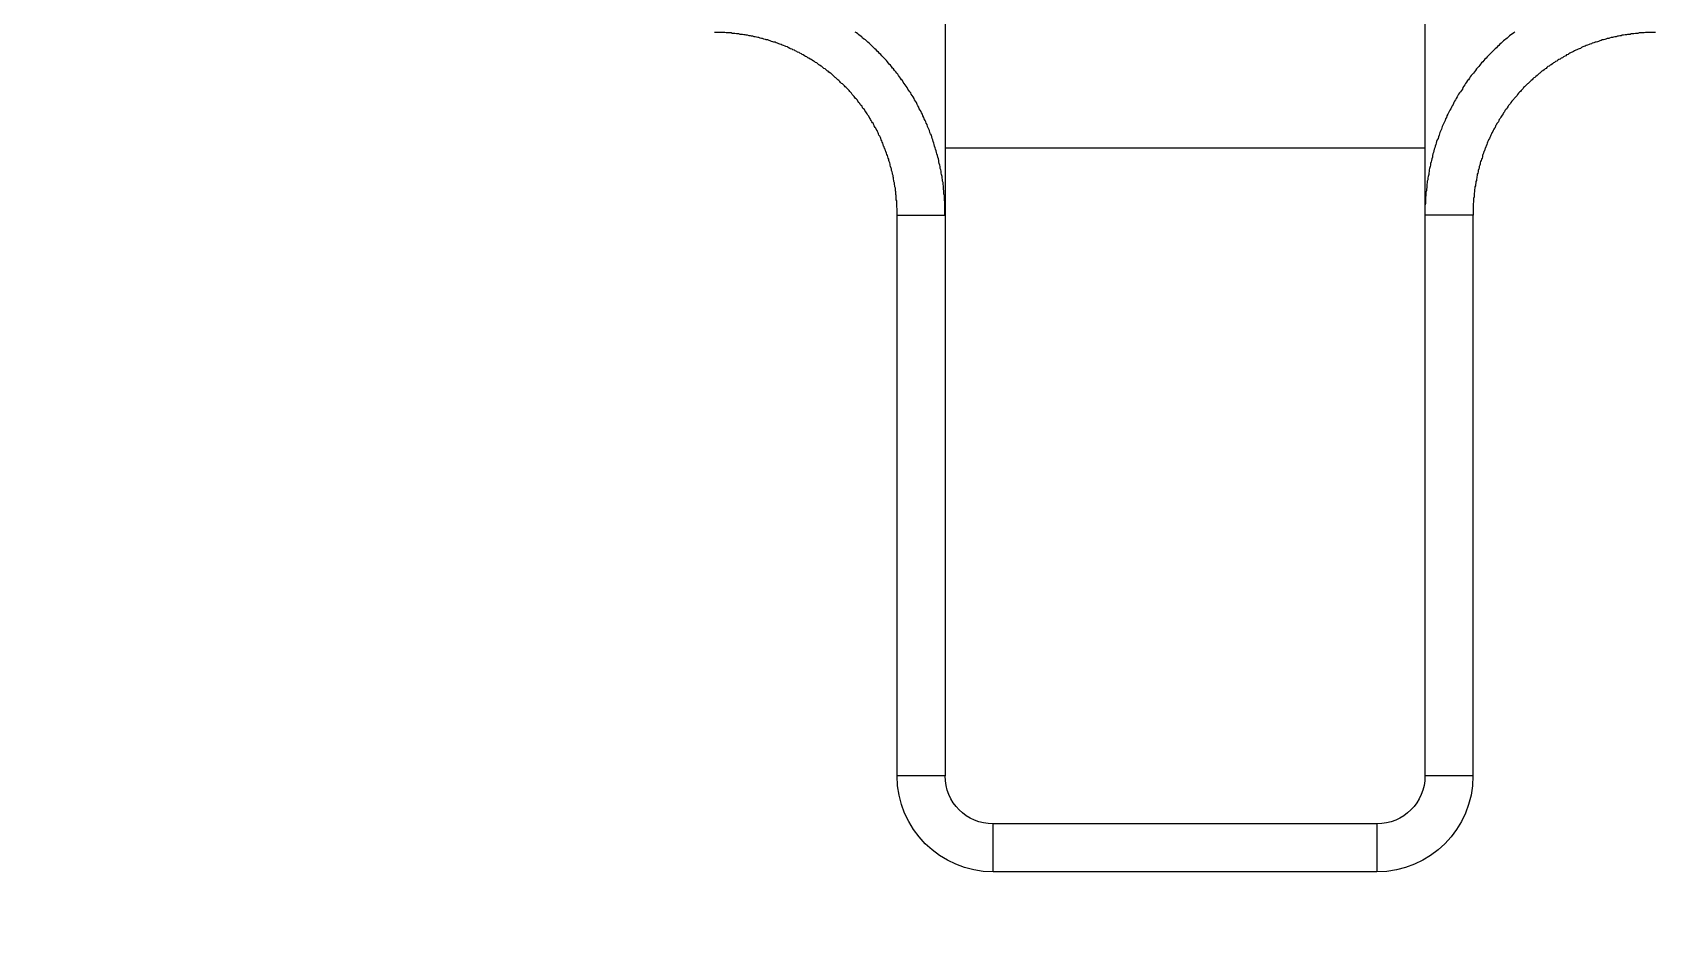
# Model space of a CAD drawing. Header units: millimetres. Extents: x 2213 to 82676, y 1050 to 28650.
# Drawn here: x 20311.667 to 20315.14, y 10446.809 to 10448.72 of the extents above; entities that cross this region are included whole.
import ezdxf

# ---------------------------------------------------------------- set-up
doc = ezdxf.new("R2010")
doc.units = ezdxf.units.MM
doc.header["$LTSCALE"] = 200
doc.linetypes.add('DASHED', pattern=[0.75, 0.5, -0.25])
doc.layers.add('A-FIX', color=5, linetype='Continuous')

# ---------------------------------------------------------------- blocks, each defined once
blk = doc.blocks.new('A$C657279D5')
at = {"linetype": 'DASHED'}
for p, q in [((-115.51332, 864.180531), (-115.51332, 859.766372)), ((-114.486771, 864.180531), (-114.486771, 859.766372)), ((-114.486771, 861.110323), (-115.51332, 861.110323)), ((-115.615975, 860.966694), (-115.615975, 859.766372)), ((-115.615975, 860.966694), (-115.51332, 860.966694)), ((-114.384116, 860.966694), (-114.486771, 860.966694)), ((-114.384116, 859.766372), (-114.384116, 860.966694)), ((-115.615975, 859.766372), (-115.51332, 859.766372)), ((-114.486771, 859.766372), (-114.384116, 859.766372)), ((-115.410665, 859.663717), (-115.410665, 859.561062)), ((-115.410665, 859.663717), (-114.589426, 859.663717)), ((-114.589426, 859.561062), (-114.589426, 859.663717)), ((-115.410665, 859.561062), (-114.589426, 859.561062))]:
    blk.add_line(p, q, dxfattribs=at)
for points in [[(-115.705307, 861.358292), (-115.703307, 861.356292), (-115.700307, 861.354292), (-115.697307, 861.352292), (-115.694307, 861.350292), (-115.692307, 861.348292), (-115.689307, 861.345292), (-115.686307, 861.343292), (-115.684307, 861.341292), (-115.681307, 861.339292), (-115.678307, 861.336292), (-115.676307, 861.334292), (-115.673307, 861.332292), (-115.671307, 861.329292), (-115.668307, 861.327292), (-115.666307, 861.324292), (-115.663307, 861.322292), (-115.661307, 861.320292), (-115.658307, 861.317292), (-115.656307, 861.315292), (-115.653307, 861.312292), (-115.651307, 861.310292), (-115.648307, 861.307292), (-115.646307, 861.305292), (-115.644307, 861.302292), (-115.641307, 861.300292), (-115.639307, 861.297292), (-115.637307, 861.294292), (-115.634307, 861.292292), (-115.632307, 861.289292), (-115.630307, 861.287292), (-115.628307, 861.284292), (-115.625307, 861.281292), (-115.623307, 861.279292), (-115.621307, 861.276292), (-115.619307, 861.273292), (-115.617307, 861.270292), (-115.615307, 861.268292), (-115.612307, 861.265292), (-115.610307, 861.262292), (-115.608307, 861.259292), (-115.606307, 861.256292), (-115.604307, 861.254292), (-115.602307, 861.251292), (-115.600307, 861.248292), (-115.598307, 861.245292), (-115.596307, 861.242292), (-115.594307, 861.239292), (-115.593307, 861.236292), (-115.591307, 861.233292), (-115.589307, 861.230292), (-115.587307, 861.228292), (-115.585307, 861.225292), (-115.583307, 861.222292), (-115.582307, 861.219292), (-115.580307, 861.216292), (-115.578307, 861.213292), (-115.576307, 861.210292), (-115.575307, 861.207292), (-115.573307, 861.203292), (-115.571307, 861.200292), (-115.570307, 861.197292), (-115.568307, 861.194292), (-115.566307, 861.191292), (-115.565307, 861.188292), (-115.563307, 861.185292), (-115.562307, 861.182292), (-115.560307, 861.179292), (-115.559307, 861.175292), (-115.557307, 861.172292), (-115.556307, 861.169292), (-115.555307, 861.166292), (-115.553307, 861.163292), (-115.552307, 861.160292), (-115.550307, 861.156292), (-115.549307, 861.153292), (-115.548307, 861.150292), (-115.547307, 861.147292), (-115.545307, 861.143292), (-115.544307, 861.140292), (-115.543307, 861.137292), (-115.542307, 861.134292), (-115.541307, 861.130292), (-115.539307, 861.127292), (-115.538307, 861.124292), (-115.537307, 861.120292), (-115.536307, 861.117292), (-115.535307, 861.114292), (-115.534307, 861.110292), (-115.533307, 861.107292), (-115.532307, 861.104292), (-115.531307, 861.100292), (-115.530307, 861.097292), (-115.529307, 861.094292), (-115.529307, 861.090292), (-115.528307, 861.087292), (-115.527307, 861.083292), (-115.526307, 861.080292), (-115.525307, 861.077292), (-115.525307, 861.073292), (-115.524307, 861.070292), (-115.523307, 861.066292), (-115.522307, 861.063292), (-115.522307, 861.060292), (-115.521307, 861.056292), (-115.521307, 861.053292), (-115.520307, 861.049292), (-115.519307, 861.046292), (-115.519307, 861.042292), (-115.518307, 861.039292), (-115.518307, 861.036292), (-115.517307, 861.032292), (-115.517307, 861.029292), (-115.517307, 861.025292), (-115.516307, 861.022292), (-115.516307, 861.018292), (-115.515307, 861.015292), (-115.515307, 861.011292), (-115.515307, 861.008292), (-115.514307, 861.004292), (-115.514307, 861.001292), (-115.514307, 860.998292), (-115.514307, 860.994292), (-115.514307, 860.991292), (-115.513307, 860.987292), (-115.513307, 860.984292), (-115.513307, 860.980292), (-115.513307, 860.977292), (-115.513307, 860.973292), (-115.513307, 860.970292), (-115.513307, 860.966292)], [(-114.486307, 860.966292), (-114.486307, 860.970292), (-114.486307, 860.973292), (-114.486307, 860.977292), (-114.486307, 860.980292), (-114.486307, 860.984292), (-114.486307, 860.987292), (-114.486307, 860.991292), (-114.486307, 860.994292), (-114.485307, 860.998292), (-114.485307, 861.001292), (-114.485307, 861.004292), (-114.485307, 861.008292), (-114.484307, 861.011292), (-114.484307, 861.015292), (-114.484307, 861.018292), (-114.483307, 861.022292), (-114.483307, 861.025292), (-114.483307, 861.029292), (-114.482307, 861.032292), (-114.482307, 861.036292), (-114.481307, 861.039292), (-114.481307, 861.042292), (-114.480307, 861.046292), (-114.480307, 861.049292), (-114.479307, 861.053292), (-114.478307, 861.056292), (-114.478307, 861.060292), (-114.477307, 861.063292), (-114.476307, 861.066292), (-114.476307, 861.070292), (-114.475307, 861.073292), (-114.474307, 861.077292), (-114.473307, 861.080292), (-114.473307, 861.083292), (-114.472307, 861.087292), (-114.471307, 861.090292), (-114.470307, 861.094292), (-114.469307, 861.097292), (-114.468307, 861.100292), (-114.467307, 861.104292), (-114.466307, 861.107292), (-114.465307, 861.110292), (-114.464307, 861.114292), (-114.463307, 861.117292), (-114.462307, 861.120292), (-114.461307, 861.124292), (-114.460307, 861.127292), (-114.459307, 861.130292), (-114.458307, 861.134292), (-114.457307, 861.137292), (-114.455307, 861.140292), (-114.454307, 861.143292), (-114.453307, 861.147292), (-114.452307, 861.150292), (-114.450307, 861.153292), (-114.449307, 861.156292), (-114.448307, 861.160292), (-114.446307, 861.163292), (-114.445307, 861.166292), (-114.444307, 861.169292), (-114.442307, 861.172292), (-114.441307, 861.175292), (-114.439307, 861.179292), (-114.438307, 861.182292), (-114.436307, 861.185292), (-114.435307, 861.188292), (-114.433307, 861.191292), (-114.431307, 861.194292), (-114.430307, 861.197292), (-114.428307, 861.200292), (-114.427307, 861.203292), (-114.425307, 861.207292), (-114.423307, 861.210292), (-114.421307, 861.213292), (-114.420307, 861.216292), (-114.418307, 861.219292), (-114.416307, 861.222292), (-114.414307, 861.225292), (-114.413307, 861.228292), (-114.411307, 861.230292), (-114.409307, 861.233292), (-114.407307, 861.236292), (-114.405307, 861.239292), (-114.403307, 861.242292), (-114.401307, 861.245292), (-114.399307, 861.248292), (-114.397307, 861.251292), (-114.395307, 861.254292), (-114.393307, 861.256292), (-114.391307, 861.259292), (-114.389307, 861.262292), (-114.387307, 861.265292), (-114.385307, 861.268292), (-114.383307, 861.270292), (-114.381307, 861.273292), (-114.378307, 861.276292), (-114.376307, 861.279292), (-114.374307, 861.281292), (-114.372307, 861.284292), (-114.370307, 861.287292), (-114.367307, 861.289292), (-114.365307, 861.292292), (-114.363307, 861.294292), (-114.361307, 861.297292), (-114.358307, 861.300292), (-114.356307, 861.302292), (-114.353307, 861.305292), (-114.351307, 861.307292), (-114.349307, 861.310292), (-114.346307, 861.312292), (-114.344307, 861.315292), (-114.341307, 861.317292), (-114.339307, 861.320292), (-114.336307, 861.322292), (-114.334307, 861.324292), (-114.331307, 861.327292), (-114.329307, 861.329292), (-114.326307, 861.332292), (-114.324307, 861.334292), (-114.321307, 861.336292), (-114.318307, 861.339292), (-114.316307, 861.341292), (-114.313307, 861.343292), (-114.310307, 861.345292), (-114.308307, 861.348292), (-114.305307, 861.350292), (-114.302307, 861.352292), (-114.300307, 861.354292), (-114.297307, 861.356292), (-114.294307, 861.358292)], [(-116.006307, 861.357292), (-116.004307, 861.357292), (-116.001307, 861.357292), (-115.998307, 861.357292), (-115.996307, 861.357292), (-115.993307, 861.357292), (-115.990307, 861.357292), (-115.987307, 861.357292), (-115.985307, 861.357292), (-115.982307, 861.356292), (-115.979307, 861.356292), (-115.976307, 861.356292), (-115.974307, 861.356292), (-115.971307, 861.356292), (-115.968307, 861.355292), (-115.965307, 861.355292), (-115.963307, 861.355292), (-115.960307, 861.354292), (-115.957307, 861.354292), (-115.954307, 861.354292), (-115.952307, 861.353292), (-115.949307, 861.353292), (-115.946307, 861.353292), (-115.944307, 861.352292), (-115.941307, 861.352292), (-115.938307, 861.351292), (-115.935307, 861.351292), (-115.933307, 861.350292), (-115.930307, 861.350292), (-115.927307, 861.349292), (-115.925307, 861.349292), (-115.922307, 861.348292), (-115.919307, 861.348292), (-115.916307, 861.347292), (-115.914307, 861.346292), (-115.911307, 861.346292), (-115.908307, 861.345292), (-115.906307, 861.344292), (-115.903307, 861.344292), (-115.900307, 861.343292), (-115.898307, 861.342292), (-115.895307, 861.341292), (-115.892307, 861.341292), (-115.890307, 861.340292), (-115.887307, 861.339292), (-115.884307, 861.338292), (-115.882307, 861.337292), (-115.879307, 861.336292), (-115.877307, 861.336292), (-115.874307, 861.335292), (-115.871307, 861.334292), (-115.869307, 861.333292), (-115.866307, 861.332292), (-115.864307, 861.331292), (-115.861307, 861.330292), (-115.858307, 861.329292), (-115.856307, 861.328292), (-115.853307, 861.327292), (-115.851307, 861.326292), (-115.848307, 861.325292), (-115.846307, 861.323292), (-115.843307, 861.322292), (-115.841307, 861.321292), (-115.838307, 861.320292), (-115.836307, 861.319292), (-115.833307, 861.318292), (-115.831307, 861.316292), (-115.828307, 861.315292), (-115.826307, 861.314292), (-115.823307, 861.313292), (-115.821307, 861.311292), (-115.819307, 861.310292), (-115.816307, 861.309292), (-115.814307, 861.307292), (-115.811307, 861.306292), (-115.809307, 861.305292), (-115.807307, 861.303292), (-115.804307, 861.302292), (-115.802307, 861.300292), (-115.799307, 861.299292), (-115.797307, 861.298292), (-115.795307, 861.296292), (-115.792307, 861.295292), (-115.790307, 861.293292), (-115.788307, 861.292292), (-115.786307, 861.290292), (-115.783307, 861.288292), (-115.781307, 861.287292), (-115.779307, 861.285292), (-115.776307, 861.284292), (-115.774307, 861.282292), (-115.772307, 861.280292), (-115.770307, 861.279292), (-115.768307, 861.277292), (-115.765307, 861.275292), (-115.763307, 861.274292), (-115.761307, 861.272292), (-115.759307, 861.270292), (-115.757307, 861.269292), (-115.755307, 861.267292), (-115.753307, 861.265292), (-115.750307, 861.263292), (-115.748307, 861.261292), (-115.746307, 861.260292), (-115.744307, 861.258292), (-115.742307, 861.256292), (-115.740307, 861.254292), (-115.738307, 861.252292), (-115.736307, 861.250292), (-115.734307, 861.248292), (-115.732307, 861.247292), (-115.730307, 861.245292), (-115.728307, 861.243292), (-115.726307, 861.241292), (-115.724307, 861.239292), (-115.723307, 861.237292), (-115.721307, 861.235292), (-115.719307, 861.233292), (-115.717307, 861.231292), (-115.715307, 861.229292), (-115.713307, 861.227292), (-115.711307, 861.224292), (-115.710307, 861.222292), (-115.708307, 861.220292), (-115.706307, 861.218292), (-115.704307, 861.216292), (-115.703307, 861.214292), (-115.701307, 861.212292), (-115.699307, 861.210292), (-115.697307, 861.207292), (-115.696307, 861.205292), (-115.694307, 861.203292), (-115.692307, 861.201292), (-115.691307, 861.199292), (-115.689307, 861.196292), (-115.688307, 861.194292), (-115.686307, 861.192292), (-115.684307, 861.190292), (-115.683307, 861.187292), (-115.681307, 861.185292), (-115.680307, 861.183292), (-115.678307, 861.180292), (-115.677307, 861.178292), (-115.675307, 861.176292), (-115.674307, 861.173292), (-115.672307, 861.171292), (-115.671307, 861.169292), (-115.670307, 861.166292), (-115.668307, 861.164292), (-115.667307, 861.162292), (-115.665307, 861.159292), (-115.664307, 861.157292), (-115.663307, 861.154292), (-115.662307, 861.152292), (-115.660307, 861.150292), (-115.659307, 861.147292), (-115.658307, 861.145292), (-115.656307, 861.142292), (-115.655307, 861.140292), (-115.654307, 861.137292), (-115.653307, 861.135292), (-115.652307, 861.132292), (-115.651307, 861.130292), (-115.649307, 861.127292), (-115.648307, 861.125292), (-115.647307, 861.122292), (-115.646307, 861.120292), (-115.645307, 861.117292), (-115.644307, 861.114292), (-115.643307, 861.112292), (-115.642307, 861.109292), (-115.641307, 861.107292), (-115.640307, 861.104292), (-115.639307, 861.102292), (-115.638307, 861.099292), (-115.637307, 861.096292), (-115.636307, 861.094292), (-115.636307, 861.091292), (-115.635307, 861.088292), (-115.634307, 861.086292), (-115.633307, 861.083292), (-115.632307, 861.081292), (-115.631307, 861.078292), (-115.631307, 861.075292), (-115.630307, 861.073292), (-115.629307, 861.070292), (-115.629307, 861.067292), (-115.628307, 861.065292), (-115.627307, 861.062292), (-115.627307, 861.059292), (-115.626307, 861.056292), (-115.625307, 861.054292), (-115.625307, 861.051292), (-115.624307, 861.048292), (-115.624307, 861.046292), (-115.623307, 861.043292), (-115.623307, 861.040292), (-115.622307, 861.038292), (-115.622307, 861.035292), (-115.621307, 861.032292), (-115.621307, 861.029292), (-115.620307, 861.027292), (-115.620307, 861.024292), (-115.619307, 861.021292), (-115.619307, 861.018292), (-115.619307, 861.016292), (-115.618307, 861.013292), (-115.618307, 861.010292), (-115.618307, 861.008292), (-115.618307, 861.005292), (-115.617307, 861.002292), (-115.617307, 860.999292), (-115.617307, 860.997292), (-115.617307, 860.994292), (-115.616307, 860.991292), (-115.616307, 860.988292), (-115.616307, 860.986292), (-115.616307, 860.983292), (-115.616307, 860.980292), (-115.616307, 860.977292), (-115.616307, 860.975292), (-115.616307, 860.972292), (-115.616307, 860.969292), (-115.616307, 860.966292)], [(-114.384307, 860.966292), (-114.384307, 860.969292), (-114.384307, 860.972292), (-114.384307, 860.975292), (-114.384307, 860.977292), (-114.384307, 860.980292), (-114.383307, 860.983292), (-114.383307, 860.986292), (-114.383307, 860.988292), (-114.383307, 860.991292), (-114.383307, 860.994292), (-114.383307, 860.997292), (-114.382307, 860.999292), (-114.382307, 861.002292), (-114.382307, 861.005292), (-114.382307, 861.008292), (-114.381307, 861.010292), (-114.381307, 861.013292), (-114.381307, 861.016292), (-114.380307, 861.018292), (-114.380307, 861.021292), (-114.380307, 861.024292), (-114.379307, 861.027292), (-114.379307, 861.029292), (-114.378307, 861.032292), (-114.378307, 861.035292), (-114.377307, 861.038292), (-114.377307, 861.040292), (-114.376307, 861.043292), (-114.376307, 861.046292), (-114.375307, 861.048292), (-114.375307, 861.051292), (-114.374307, 861.054292), (-114.374307, 861.056292), (-114.373307, 861.059292), (-114.372307, 861.062292), (-114.372307, 861.065292), (-114.371307, 861.067292), (-114.370307, 861.070292), (-114.369307, 861.073292), (-114.369307, 861.075292), (-114.368307, 861.078292), (-114.367307, 861.081292), (-114.366307, 861.083292), (-114.366307, 861.086292), (-114.365307, 861.088292), (-114.364307, 861.091292), (-114.363307, 861.094292), (-114.362307, 861.096292), (-114.361307, 861.099292), (-114.360307, 861.102292), (-114.359307, 861.104292), (-114.358307, 861.107292), (-114.357307, 861.109292), (-114.356307, 861.112292), (-114.355307, 861.114292), (-114.354307, 861.117292), (-114.353307, 861.120292), (-114.352307, 861.122292), (-114.351307, 861.125292), (-114.350307, 861.127292), (-114.349307, 861.130292), (-114.348307, 861.132292), (-114.347307, 861.135292), (-114.345307, 861.137292), (-114.344307, 861.140292), (-114.343307, 861.142292), (-114.342307, 861.145292), (-114.341307, 861.147292), (-114.339307, 861.150292), (-114.338307, 861.152292), (-114.337307, 861.154292), (-114.335307, 861.157292), (-114.334307, 861.159292), (-114.333307, 861.162292), (-114.331307, 861.164292), (-114.330307, 861.166292), (-114.328307, 861.169292), (-114.327307, 861.171292), (-114.326307, 861.173292), (-114.324307, 861.176292), (-114.323307, 861.178292), (-114.321307, 861.180292), (-114.320307, 861.183292), (-114.318307, 861.185292), (-114.317307, 861.187292), (-114.315307, 861.190292), (-114.314307, 861.192292), (-114.312307, 861.194292), (-114.310307, 861.196292), (-114.309307, 861.199292), (-114.307307, 861.201292), (-114.305307, 861.203292), (-114.304307, 861.205292), (-114.302307, 861.207292), (-114.300307, 861.210292), (-114.299307, 861.212292), (-114.297307, 861.214292), (-114.295307, 861.216292), (-114.293307, 861.218292), (-114.292307, 861.220292), (-114.290307, 861.222292), (-114.288307, 861.224292), (-114.286307, 861.227292), (-114.284307, 861.229292), (-114.283307, 861.231292), (-114.281307, 861.233292), (-114.279307, 861.235292), (-114.277307, 861.237292), (-114.275307, 861.239292), (-114.273307, 861.241292), (-114.271307, 861.243292), (-114.269307, 861.245292), (-114.267307, 861.247292), (-114.265307, 861.248292), (-114.263307, 861.250292), (-114.261307, 861.252292), (-114.259307, 861.254292), (-114.257307, 861.256292), (-114.255307, 861.258292), (-114.253307, 861.260292), (-114.251307, 861.261292), (-114.249307, 861.263292), (-114.247307, 861.265292), (-114.245307, 861.267292), (-114.243307, 861.269292), (-114.241307, 861.270292), (-114.238307, 861.272292), (-114.236307, 861.274292), (-114.234307, 861.275292), (-114.232307, 861.277292), (-114.230307, 861.279292), (-114.227307, 861.280292), (-114.225307, 861.282292), (-114.223307, 861.284292), (-114.221307, 861.285292), (-114.218307, 861.287292), (-114.216307, 861.288292), (-114.214307, 861.290292), (-114.212307, 861.292292), (-114.209307, 861.293292), (-114.207307, 861.295292), (-114.205307, 861.296292), (-114.202307, 861.298292), (-114.200307, 861.299292), (-114.198307, 861.300292), (-114.195307, 861.302292), (-114.193307, 861.303292), (-114.191307, 861.305292), (-114.188307, 861.306292), (-114.186307, 861.307292), (-114.183307, 861.309292), (-114.181307, 861.310292), (-114.179307, 861.311292), (-114.176307, 861.313292), (-114.174307, 861.314292), (-114.171307, 861.315292), (-114.169307, 861.316292), (-114.166307, 861.318292), (-114.164307, 861.319292), (-114.161307, 861.320292), (-114.159307, 861.321292), (-114.156307, 861.322292), (-114.154307, 861.323292), (-114.151307, 861.325292), (-114.149307, 861.326292), (-114.146307, 861.327292), (-114.144307, 861.328292), (-114.141307, 861.329292), (-114.138307, 861.330292), (-114.136307, 861.331292), (-114.133307, 861.332292), (-114.131307, 861.333292), (-114.128307, 861.334292), (-114.125307, 861.335292), (-114.123307, 861.336292), (-114.120307, 861.336292), (-114.118307, 861.337292), (-114.115307, 861.338292), (-114.112307, 861.339292), (-114.110307, 861.340292), (-114.107307, 861.341292), (-114.104307, 861.341292), (-114.102307, 861.342292), (-114.099307, 861.343292), (-114.096307, 861.344292), (-114.094307, 861.344292), (-114.091307, 861.345292), (-114.088307, 861.346292), (-114.086307, 861.346292), (-114.083307, 861.347292), (-114.080307, 861.348292), (-114.078307, 861.348292), (-114.075307, 861.349292), (-114.072307, 861.349292), (-114.070307, 861.350292), (-114.067307, 861.350292), (-114.064307, 861.351292), (-114.061307, 861.351292), (-114.059307, 861.352292), (-114.056307, 861.352292), (-114.053307, 861.353292), (-114.051307, 861.353292), (-114.048307, 861.353292), (-114.045307, 861.354292), (-114.042307, 861.354292), (-114.040307, 861.354292), (-114.037307, 861.355292), (-114.034307, 861.355292), (-114.031307, 861.355292), (-114.029307, 861.356292), (-114.026307, 861.356292), (-114.023307, 861.356292), (-114.020307, 861.356292), (-114.018307, 861.356292), (-114.015307, 861.357292), (-114.012307, 861.357292), (-114.009307, 861.357292), (-114.007307, 861.357292), (-114.004307, 861.357292), (-114.001307, 861.357292), (-113.998307, 861.357292), (-113.996307, 861.357292), (-113.993307, 861.357292)]]:
    blk.add_lwpolyline(points, dxfattribs=at)
for radius in [4.311504, 4.157522]:
    blk.add_circle((-115.000046, 861.973451), radius, dxfattribs=at)
for centre, radius, start, end in [((-115.410665, 859.766372), 0.20531, 180, 270), ((-115.410665, 859.766372), 0.102655, 180, 270), ((-114.589426, 859.766372), 0.102655, 270, 0), ((-114.589426, 859.766372), 0.20531, 270, 0)]:
    blk.add_arc(centre, radius, start, end, dxfattribs=at)

msp = doc.modelspace()

# ---------------------------------------------------------------- block references
at = {"layer": 'A-FIX', "xscale": -1}
msp.add_blockref('A$C657279D5', (20199.133, 9587.3625), dxfattribs=at)

doc.saveas('drawing.dxf')
